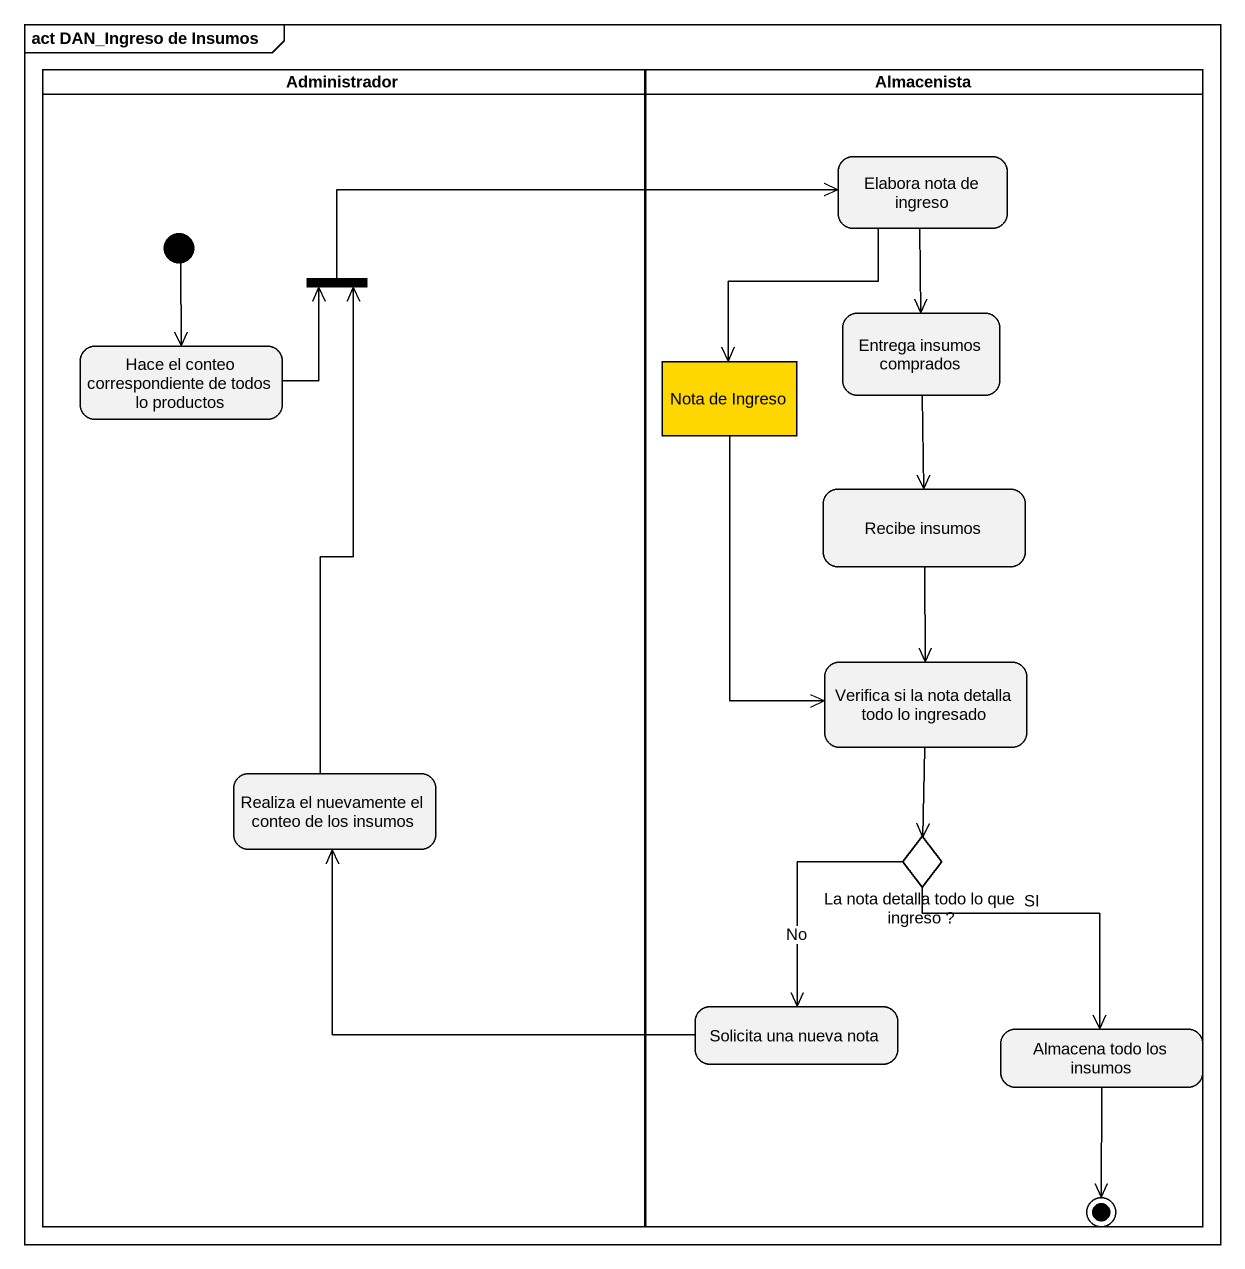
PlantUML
@startuml
mainframe act DAN_Ingreso de Insumos
hide empty description
state Administrador <<partition>> {
  state fork1 <<join>>
  state "Hace el conteo correspondiente de todos lo productos" as Hace_el_conteo
  state "Realiza el nuevamente el conteo de los insumos" as Realiza_el_nuevamente_el
  [*] --> Hace_el_conteo
}
state Almacenista <<partition>> {
  state "Elabora nota de ingreso" as Elabora_nota_de_ingreso
  state "Nota de Ingreso" as Nota_de_Ingreso <<object>> #FFD700
  state "Entrega insumos comprados" as Entrega_insumos_comprados
  state "Recibe insumos" as Recibe_insumos
  state "Verifica si la nota detalla todo lo ingresado" as Verifica_si_la_nota_detalla
  state "La nota detalla todo lo que ingreso ?" as La_nota_detalla_todo_lo_que <<choice>>
  state "Solicita una nueva nota" as Solicita_una_nueva_nota
  state "Almacena todo los insumos" as Almacena_todo_los_insumos
  Almacena_todo_los_insumos --> [*]
}
Elabora_nota_de_ingreso --> Nota_de_Ingreso
Elabora_nota_de_ingreso --> Entrega_insumos_comprados
fork1 -right-> Elabora_nota_de_ingreso
Hace_el_conteo -up-> fork1
Nota_de_Ingreso --> Verifica_si_la_nota_detalla
Entrega_insumos_comprados --> Recibe_insumos
Recibe_insumos --> Verifica_si_la_nota_detalla
Verifica_si_la_nota_detalla --> La_nota_detalla_todo_lo_que
Realiza_el_nuevamente_el -up-> fork1
La_nota_detalla_todo_lo_que --> Solicita_una_nueva_nota : No
La_nota_detalla_todo_lo_que --> Almacena_todo_los_insumos : SI
Solicita_una_nueva_nota -left-> Realiza_el_nuevamente_el
@enduml
